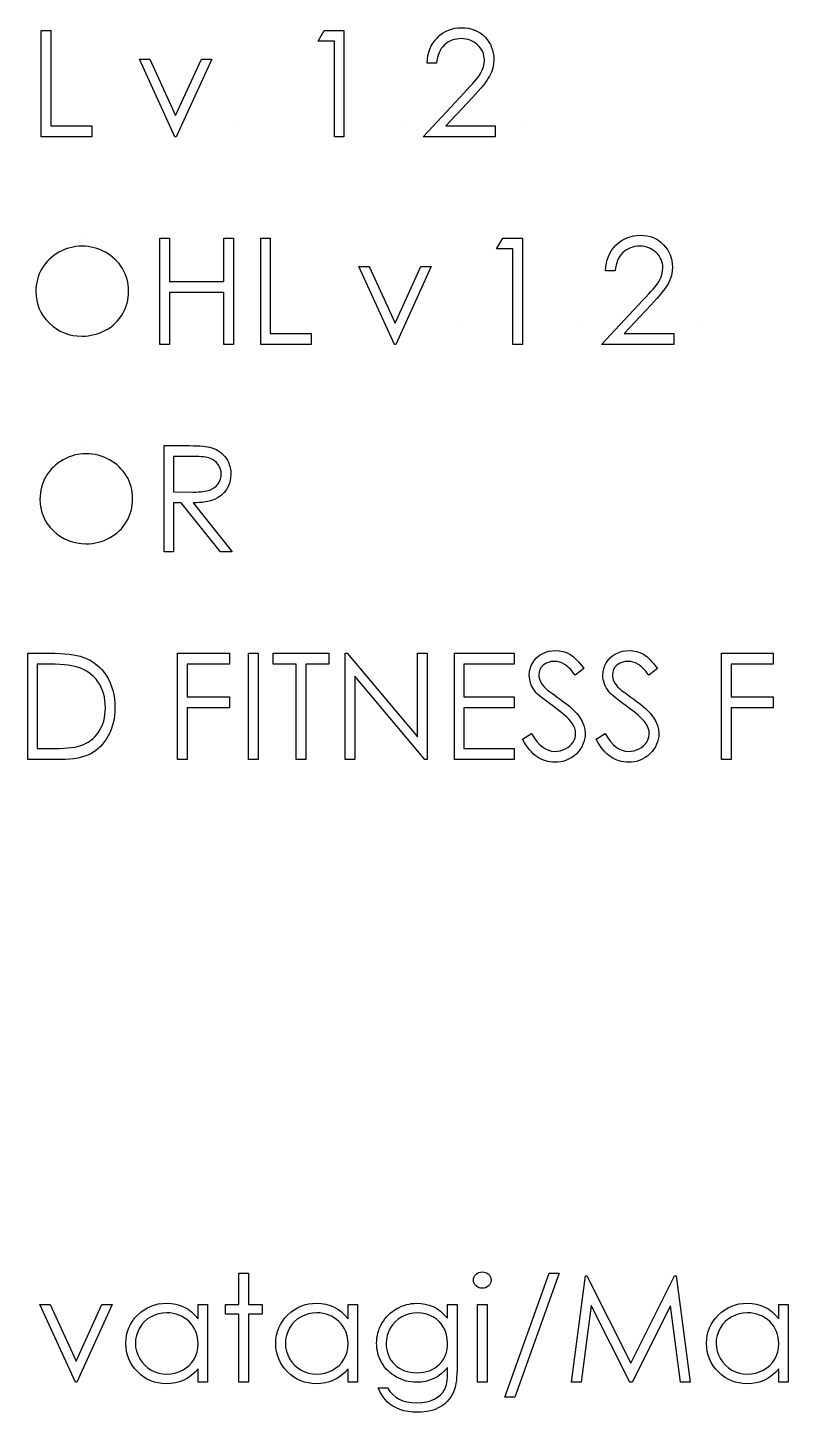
# Model space of a CAD drawing. Header units: millimetres. Extents: x -43 to 250, y -7 to 120.
# Drawn here: x 150.03 to 175.07, y 67.41 to 112.99 of the extents above; entities that cross this region are included whole.
import ezdxf

# ---------------------------------------------------------------- set-up
doc = ezdxf.new("R2010")
doc.units = ezdxf.units.MM

msp = doc.modelspace()

# ---------------------------------------------------------------- linework, layer by layer
at = {"color": 7, "linetype": 'Continuous'}
for p, q in [((156.963, 109.939), (156.963, 109.939)), ((162.303, 109.939), (162.303, 109.939)), ((166.297, 109.939), (166.297, 109.939)), ((151.803, 106.157), (151.803, 106.157)), ((164.188, 103.106), (164.188, 103.106)), ((168.181, 103.106), (168.181, 103.106)), ((172.175, 103.106), (172.175, 103.106)), ((151.938, 99.324), (151.938, 99.324))]:
    msp.add_line(p, q, dxfattribs=at)
at = {"color": 7, "linetype": 'Continuous', "flags": 128}
for points in [[(150.479, 112.901), (150.794, 112.901), (150.794, 112.901), (150.794, 109.76), (150.794, 109.76), (152.14, 109.76), (152.14, 109.76), (152.14, 109.401), (152.14, 109.401), (150.479, 109.401), (150.479, 109.401), (150.479, 112.901)], [(159.794, 112.901), (160.441, 112.901), (160.441, 112.901), (160.441, 109.401), (160.441, 109.401), (160.127, 109.401), (160.127, 109.401), (160.127, 112.542), (160.127, 112.542), (159.588, 112.542), (159.588, 112.542), (159.794, 112.901)], [(163.492, 111.824), (163.178, 111.824), (163.178, 111.824), (163.187, 111.949), (163.205, 112.068), (163.232, 112.181), (163.27, 112.289), (163.317, 112.39), (163.374, 112.487), (163.44, 112.577), (163.517, 112.662), (163.6, 112.739), (163.689, 112.806), (163.783, 112.862), (163.88, 112.908), (163.983, 112.944), (164.09, 112.97), (164.203, 112.986), (164.32, 112.99), (164.32, 112.99), (164.435, 112.986), (164.545, 112.971), (164.648, 112.947), (164.747, 112.913), (164.84, 112.869), (164.927, 112.816), (165.009, 112.753), (165.085, 112.681), (165.153, 112.601), (165.212, 112.519), (165.263, 112.432), (165.304, 112.343), (165.336, 112.25), (165.359, 112.153), (165.372, 112.054), (165.377, 111.95), (165.377, 111.95), (165.368, 111.804), (165.34, 111.663), (165.296, 111.527), (165.232, 111.395), (165.191, 111.328), (165.142, 111.254), (165.085, 111.175), (165.019, 111.091), (164.944, 111), (164.861, 110.904), (164.769, 110.802), (164.669, 110.694), (164.669, 110.694), (163.793, 109.76), (163.793, 109.76), (165.422, 109.76), (165.422, 109.76), (165.422, 109.401), (165.422, 109.401), (163.044, 109.401), (163.044, 109.401), (164.401, 110.849), (164.401, 110.849), (164.5, 110.953), (164.59, 111.05), (164.67, 111.139), (164.742, 111.222), (164.804, 111.299), (164.858, 111.367), (164.902, 111.43), (164.938, 111.485), (164.993, 111.59), (165.032, 111.698), (165.055, 111.808), (165.063, 111.922), (165.063, 111.922), (165.059, 111.993), (165.049, 112.062), (165.032, 112.128), (165.008, 112.192), (164.977, 112.254), (164.939, 112.312), (164.895, 112.368), (164.843, 112.422), (164.786, 112.471), (164.726, 112.514), (164.664, 112.549), (164.598, 112.579), (164.529, 112.602), (164.457, 112.618), (164.382, 112.628), (164.303, 112.631), (164.303, 112.631), (164.221, 112.628), (164.143, 112.618), (164.068, 112.601), (163.996, 112.578), (163.928, 112.549), (163.864, 112.512), (163.803, 112.469), (163.745, 112.419), (163.693, 112.364), (163.647, 112.303), (163.606, 112.236), (163.571, 112.164), (163.542, 112.087), (163.52, 112.005), (163.503, 111.917), (163.492, 111.824)], [(153.71, 111.958), (154.05, 111.958), (154.05, 111.958), (154.899, 110.096), (154.899, 110.096), (155.748, 111.958), (155.748, 111.958), (156.088, 111.958), (156.088, 111.958), (154.922, 109.401), (154.922, 109.401), (154.877, 109.401), (154.877, 109.401), (153.71, 111.958)], [(151.819, 105.798), (151.719, 105.795), (151.621, 105.785), (151.524, 105.77), (151.429, 105.748), (151.335, 105.72), (151.242, 105.685), (151.15, 105.645), (151.06, 105.598), (150.973, 105.546), (150.891, 105.489), (150.814, 105.428), (150.742, 105.363), (150.674, 105.293), (150.611, 105.22), (150.554, 105.141), (150.501, 105.058), (150.454, 104.973), (150.413, 104.885), (150.379, 104.793), (150.35, 104.7), (150.328, 104.605), (150.313, 104.507), (150.303, 104.406), (150.3, 104.303), (150.3, 104.303), (150.307, 104.152), (150.328, 104.007), (150.362, 103.868), (150.411, 103.735), (150.474, 103.607), (150.55, 103.486), (150.641, 103.371), (150.745, 103.261), (150.859, 103.162), (150.979, 103.076), (151.105, 103.003), (151.236, 102.943), (151.373, 102.896), (151.516, 102.863), (151.664, 102.843), (151.819, 102.837), (151.819, 102.837), (151.922, 102.839), (152.024, 102.848), (152.124, 102.864), (152.222, 102.886), (152.319, 102.913), (152.412, 102.946), (152.504, 102.986), (152.595, 103.031), (152.682, 103.083), (152.764, 103.138), (152.84, 103.198), (152.912, 103.263), (152.98, 103.332), (153.042, 103.405), (153.099, 103.483), (153.151, 103.566), (153.198, 103.652), (153.239, 103.74), (153.273, 103.831), (153.301, 103.924), (153.323, 104.019), (153.339, 104.117), (153.348, 104.217), (153.351, 104.319), (153.351, 104.319), (153.348, 104.421), (153.339, 104.521), (153.323, 104.617), (153.301, 104.712), (153.273, 104.804), (153.239, 104.893), (153.198, 104.98), (153.151, 105.065), (153.099, 105.146), (153.041, 105.223), (152.978, 105.296), (152.911, 105.365), (152.838, 105.429), (152.76, 105.49), (152.677, 105.546), (152.588, 105.598), (152.497, 105.645), (152.404, 105.685), (152.31, 105.72), (152.215, 105.748), (152.117, 105.77), (152.019, 105.785), (151.92, 105.795), (151.819, 105.798)], [(154.383, 106.067), (154.697, 106.067), (154.697, 106.067), (154.697, 104.631), (154.697, 104.631), (156.492, 104.631), (156.492, 104.631), (156.492, 106.067), (156.492, 106.067), (156.806, 106.067), (156.806, 106.067), (156.806, 102.567), (156.806, 102.567), (156.492, 102.567), (156.492, 102.567), (156.492, 104.272), (156.492, 104.272), (154.697, 104.272), (154.697, 104.272), (154.697, 102.567), (154.697, 102.567), (154.383, 102.567), (154.383, 102.567), (154.383, 106.067)], [(157.704, 106.067), (158.018, 106.067), (158.018, 106.067), (158.018, 102.926), (158.018, 102.926), (159.364, 102.926), (159.364, 102.926), (159.364, 102.567), (159.364, 102.567), (157.704, 102.567), (157.704, 102.567), (157.704, 106.067)], [(165.672, 106.067), (166.319, 106.067), (166.319, 106.067), (166.319, 102.567), (166.319, 102.567), (166.005, 102.567), (166.005, 102.567), (166.005, 105.708), (166.005, 105.708), (165.467, 105.708), (165.467, 105.708), (165.672, 106.067)], [(169.37, 104.99), (169.056, 104.99), (169.056, 104.99), (169.065, 105.115), (169.083, 105.234), (169.11, 105.347), (169.148, 105.455), (169.195, 105.557), (169.252, 105.654), (169.319, 105.744), (169.395, 105.829), (169.478, 105.906), (169.568, 105.973), (169.661, 106.029), (169.758, 106.075), (169.861, 106.111), (169.969, 106.137), (170.081, 106.152), (170.198, 106.157), (170.198, 106.157), (170.313, 106.152), (170.423, 106.137), (170.527, 106.114), (170.626, 106.08), (170.718, 106.036), (170.805, 105.982), (170.887, 105.92), (170.963, 105.847), (171.031, 105.768), (171.09, 105.685), (171.141, 105.599), (171.182, 105.51), (171.214, 105.417), (171.237, 105.32), (171.25, 105.22), (171.255, 105.117), (171.255, 105.117), (171.246, 104.971), (171.219, 104.83), (171.174, 104.694), (171.11, 104.562), (171.069, 104.495), (171.02, 104.421), (170.963, 104.342), (170.897, 104.258), (170.822, 104.167), (170.739, 104.071), (170.647, 103.969), (170.547, 103.861), (170.547, 103.861), (169.671, 102.926), (169.671, 102.926), (171.3, 102.926), (171.3, 102.926), (171.3, 102.567), (171.3, 102.567), (168.922, 102.567), (168.922, 102.567), (170.279, 104.016), (170.279, 104.016), (170.378, 104.12), (170.468, 104.216), (170.548, 104.306), (170.62, 104.389), (170.682, 104.465), (170.736, 104.534), (170.78, 104.596), (170.816, 104.652), (170.871, 104.757), (170.91, 104.865), (170.933, 104.975), (170.941, 105.089), (170.941, 105.089), (170.938, 105.16), (170.927, 105.229), (170.91, 105.295), (170.886, 105.359), (170.855, 105.42), (170.817, 105.478), (170.773, 105.534), (170.721, 105.588), (170.664, 105.638), (170.604, 105.68), (170.542, 105.716), (170.476, 105.746), (170.407, 105.769), (170.335, 105.785), (170.26, 105.795), (170.182, 105.798), (170.182, 105.798), (170.1, 105.795), (170.021, 105.785), (169.946, 105.768), (169.875, 105.745), (169.807, 105.715), (169.742, 105.679), (169.681, 105.635), (169.624, 105.586), (169.571, 105.53), (169.525, 105.469), (169.484, 105.403), (169.449, 105.331), (169.42, 105.254), (169.398, 105.171), (169.381, 105.084), (169.371, 104.99)], [(160.935, 105.125), (161.275, 105.125), (161.275, 105.125), (162.124, 103.263), (162.124, 103.263), (162.973, 105.125), (162.973, 105.125), (163.313, 105.125), (163.313, 105.125), (162.146, 102.567), (162.146, 102.567), (162.101, 102.567), (162.101, 102.567), (160.935, 105.125)], [(151.953, 98.965), (151.854, 98.962), (151.756, 98.952), (151.659, 98.937), (151.563, 98.915), (151.469, 98.886), (151.376, 98.852), (151.285, 98.811), (151.195, 98.764), (151.108, 98.712), (151.026, 98.656), (150.949, 98.595), (150.876, 98.529), (150.809, 98.46), (150.746, 98.386), (150.688, 98.308), (150.636, 98.225), (150.589, 98.14), (150.547, 98.051), (150.513, 97.96), (150.485, 97.867), (150.463, 97.771), (150.447, 97.673), (150.437, 97.573), (150.435, 97.47), (150.435, 97.47), (150.442, 97.319), (150.463, 97.173), (150.497, 97.035), (150.546, 96.901), (150.608, 96.774), (150.685, 96.652), (150.775, 96.537), (150.88, 96.428), (150.994, 96.329), (151.114, 96.242), (151.239, 96.169), (151.371, 96.11), (151.508, 96.063), (151.65, 96.03), (151.799, 96.01), (151.953, 96.003), (151.953, 96.003), (152.057, 96.006), (152.159, 96.015), (152.259, 96.031), (152.357, 96.052), (152.453, 96.08), (152.547, 96.113), (152.639, 96.153), (152.729, 96.198), (152.816, 96.249), (152.898, 96.305), (152.975, 96.365), (153.047, 96.43), (153.114, 96.498), (153.177, 96.572), (153.233, 96.65), (153.286, 96.732), (153.333, 96.819), (153.374, 96.907), (153.408, 96.997), (153.436, 97.091), (153.458, 97.186), (153.473, 97.283), (153.483, 97.384), (153.486, 97.486), (153.486, 97.486), (153.483, 97.588), (153.473, 97.687), (153.458, 97.784), (153.436, 97.879), (153.408, 97.971), (153.374, 98.06), (153.333, 98.147), (153.286, 98.231), (153.233, 98.313), (153.176, 98.39), (153.113, 98.463), (153.046, 98.531), (152.973, 98.596), (152.894, 98.656), (152.811, 98.712), (152.723, 98.764), (152.632, 98.811), (152.539, 98.852), (152.445, 98.886), (152.349, 98.915), (152.252, 98.937), (152.154, 98.952), (152.054, 98.962), (151.953, 98.965)], [(154.518, 99.234), (155.218, 99.234), (155.218, 99.234), (155.359, 99.233), (155.488, 99.231), (155.604, 99.227), (155.709, 99.222), (155.802, 99.215), (155.884, 99.207), (155.954, 99.198), (156.011, 99.186), (156.011, 99.186), (156.088, 99.166), (156.161, 99.14), (156.23, 99.109), (156.295, 99.073), (156.357, 99.032), (156.415, 98.986), (156.47, 98.935), (156.52, 98.878), (156.567, 98.818), (156.607, 98.753), (156.64, 98.686), (156.668, 98.615), (156.689, 98.541), (156.705, 98.463), (156.714, 98.382), (156.717, 98.298), (156.717, 98.298), (156.708, 98.158), (156.682, 98.028), (156.639, 97.906), (156.579, 97.792), (156.502, 97.69), (156.411, 97.601), (156.304, 97.525), (156.184, 97.463), (156.116, 97.437), (156.044, 97.414), (155.964, 97.395), (155.879, 97.379), (155.787, 97.366), (155.69, 97.357), (155.586, 97.351), (155.476, 97.349), (155.476, 97.349), (156.762, 95.734), (156.762, 95.734), (156.373, 95.734), (156.373, 95.734), (155.087, 97.349), (155.087, 97.349), (154.832, 97.349), (154.832, 97.349), (154.832, 95.734), (154.832, 95.734), (154.518, 95.734), (154.518, 95.734), (154.518, 99.234)], [(154.832, 98.875), (154.832, 97.708), (154.832, 97.708), (155.473, 97.703), (155.473, 97.703), (155.563, 97.704), (155.647, 97.708), (155.725, 97.713), (155.797, 97.72), (155.863, 97.729), (155.922, 97.74), (155.976, 97.753), (156.024, 97.769), (156.108, 97.807), (156.183, 97.853), (156.248, 97.911), (156.302, 97.978), (156.346, 98.052), (156.377, 98.13), (156.396, 98.212), (156.403, 98.299), (156.403, 98.299), (156.396, 98.383), (156.377, 98.463), (156.345, 98.54), (156.301, 98.612), (156.246, 98.678), (156.184, 98.733), (156.114, 98.779), (156.035, 98.814), (155.99, 98.828), (155.939, 98.841), (155.881, 98.851), (155.816, 98.86), (155.744, 98.867), (155.666, 98.872), (155.58, 98.874), (155.488, 98.875), (155.488, 98.875), (154.832, 98.875)], [(150.031, 88.901), (150.031, 92.401), (150.031, 92.401), (150.737, 92.401), (150.737, 92.401), (150.922, 92.399), (151.094, 92.393), (151.252, 92.383), (151.398, 92.369), (151.53, 92.352), (151.649, 92.33), (151.755, 92.304), (151.848, 92.274), (151.848, 92.274), (151.969, 92.226), (152.082, 92.169), (152.19, 92.104), (152.29, 92.031), (152.383, 91.949), (152.47, 91.86), (152.55, 91.762), (152.623, 91.656), (152.689, 91.543), (152.746, 91.425), (152.793, 91.302), (152.832, 91.174), (152.863, 91.04), (152.885, 90.9), (152.898, 90.756), (152.903, 90.606), (152.903, 90.606), (152.899, 90.477), (152.889, 90.351), (152.872, 90.23), (152.847, 90.112), (152.816, 89.999), (152.778, 89.889), (152.733, 89.783), (152.681, 89.681), (152.624, 89.584), (152.563, 89.495), (152.497, 89.41), (152.427, 89.334), (152.353, 89.263), (152.275, 89.199), (152.192, 89.142), (152.106, 89.091), (152.014, 89.046), (151.912, 89.007), (151.801, 88.975), (151.682, 88.948), (151.554, 88.927), (151.416, 88.913), (151.27, 88.903), (151.115, 88.901), (151.115, 88.901), (150.031, 88.901)], [(154.967, 92.401), (156.672, 92.401), (156.672, 92.401), (156.672, 92.042), (156.672, 92.042), (155.281, 92.042), (155.281, 92.042), (155.281, 90.965), (155.281, 90.965), (156.672, 90.965), (156.672, 90.965), (156.672, 90.606), (156.672, 90.606), (155.281, 90.606), (155.281, 90.606), (155.281, 88.901), (155.281, 88.901), (154.967, 88.901), (154.967, 88.901), (154.967, 92.401)], [(157.3, 92.401), (157.614, 92.401), (157.614, 92.401), (157.614, 88.901), (157.614, 88.901), (157.3, 88.901), (157.3, 88.901), (157.3, 92.401)], [(158.108, 92.042), (158.108, 92.401), (158.108, 92.401), (159.947, 92.401), (159.947, 92.401), (159.947, 92.042), (159.947, 92.042), (159.185, 92.042), (159.185, 92.042), (159.185, 88.901), (159.185, 88.901), (158.871, 88.901), (158.871, 88.901), (158.871, 92.042), (158.871, 92.042), (158.108, 92.042)], [(160.486, 88.901), (160.486, 92.401), (160.486, 92.401), (160.552, 92.401), (160.552, 92.401), (162.864, 89.646), (162.864, 89.646), (162.864, 92.401), (162.864, 92.401), (163.178, 92.401), (163.178, 92.401), (163.178, 88.901), (163.178, 88.901), (163.107, 88.901), (163.107, 88.901), (160.8, 91.649), (160.8, 91.649), (160.8, 88.901), (160.8, 88.901), (160.486, 88.901)], [(164.076, 92.401), (166.05, 92.401), (166.05, 92.401), (166.05, 92.042), (166.05, 92.042), (164.39, 92.042), (164.39, 92.042), (164.39, 90.965), (164.39, 90.965), (166.05, 90.965), (166.05, 90.965), (166.05, 90.606), (166.05, 90.606), (164.39, 90.606), (164.39, 90.606), (164.39, 89.26), (164.39, 89.26), (166.05, 89.26), (166.05, 89.26), (166.05, 88.901), (166.05, 88.901), (164.076, 88.901), (164.076, 88.901), (164.076, 92.401)], [(166.319, 89.576), (166.615, 89.753), (166.615, 89.753), (166.7, 89.617), (166.788, 89.498), (166.879, 89.398), (166.973, 89.316), (167.071, 89.252), (167.172, 89.206), (167.276, 89.179), (167.384, 89.17), (167.384, 89.17), (167.475, 89.175), (167.564, 89.19), (167.651, 89.215), (167.734, 89.251), (167.811, 89.295), (167.879, 89.347), (167.936, 89.405), (167.984, 89.471), (168.021, 89.541), (168.048, 89.613), (168.064, 89.687), (168.069, 89.763), (168.069, 89.763), (168.062, 89.85), (168.038, 89.937), (167.998, 90.022), (167.944, 90.107), (167.944, 90.107), (167.896, 90.166), (167.84, 90.229), (167.774, 90.294), (167.7, 90.363), (167.616, 90.433), (167.524, 90.508), (167.423, 90.585), (167.313, 90.665), (167.313, 90.665), (167.203, 90.744), (167.104, 90.818), (167.016, 90.886), (166.939, 90.949), (166.872, 91.005), (166.817, 91.056), (166.773, 91.101), (166.739, 91.141), (166.739, 91.141), (166.694, 91.203), (166.654, 91.266), (166.62, 91.331), (166.593, 91.397), (166.571, 91.464), (166.556, 91.533), (166.546, 91.603), (166.544, 91.674), (166.544, 91.674), (166.551, 91.784), (166.572, 91.891), (166.606, 91.992), (166.654, 92.088), (166.716, 92.176), (166.788, 92.256), (166.872, 92.324), (166.967, 92.382), (167.07, 92.429), (167.178, 92.464), (167.29, 92.483), (167.406, 92.49), (167.406, 92.49), (167.529, 92.483), (167.649, 92.459), (167.764, 92.419), (167.876, 92.364), (167.931, 92.328), (167.986, 92.287), (168.043, 92.239), (168.101, 92.184), (168.159, 92.122), (168.218, 92.054), (168.278, 91.979), (168.338, 91.898), (168.338, 91.898), (168.054, 91.683), (168.054, 91.683), (168.003, 91.749), (167.953, 91.808), (167.905, 91.862), (167.859, 91.91), (167.815, 91.952), (167.773, 91.988), (167.733, 92.019), (167.695, 92.044), (167.619, 92.082), (167.54, 92.11), (167.457, 92.126), (167.371, 92.131), (167.371, 92.131), (167.263, 92.124), (167.165, 92.099), (167.079, 92.059), (167.001, 92.003), (166.938, 91.936), (166.893, 91.861), (166.867, 91.778), (166.858, 91.688), (166.858, 91.688), (166.86, 91.632), (166.87, 91.577), (166.885, 91.522), (166.907, 91.468), (166.937, 91.413), (166.977, 91.357), (167.027, 91.298), (167.088, 91.236), (167.088, 91.236), (167.111, 91.216), (167.144, 91.189), (167.188, 91.156), (167.242, 91.116), (167.306, 91.069), (167.38, 91.015), (167.464, 90.955), (167.559, 90.888), (167.559, 90.888), (167.672, 90.804), (167.777, 90.724), (167.872, 90.645), (167.957, 90.569), (168.033, 90.495), (168.101, 90.424), (168.159, 90.354), (168.207, 90.287), (168.284, 90.155), (168.339, 90.023), (168.372, 89.891), (168.383, 89.758), (168.383, 89.758), (168.379, 89.664), (168.365, 89.573), (168.343, 89.485), (168.31, 89.401), (168.27, 89.319), (168.219, 89.24), (168.16, 89.165), (168.092, 89.093), (168.017, 89.027), (167.938, 88.969), (167.855, 88.921), (167.769, 88.882), (167.679, 88.851), (167.584, 88.828), (167.486, 88.815), (167.384, 88.811), (167.384, 88.811), (167.304, 88.814), (167.226, 88.822), (167.151, 88.835), (167.077, 88.855), (167.006, 88.88), (166.936, 88.91), (166.867, 88.946), (166.801, 88.987), (166.736, 89.035), (166.673, 89.09), (166.611, 89.152), (166.55, 89.222), (166.49, 89.3), (166.432, 89.384), (166.375, 89.476), (166.319, 89.576)], [(168.742, 89.576), (169.038, 89.753), (169.038, 89.753), (169.123, 89.617), (169.211, 89.498), (169.302, 89.398), (169.396, 89.316), (169.494, 89.252), (169.595, 89.206), (169.699, 89.179), (169.807, 89.17), (169.807, 89.17), (169.898, 89.175), (169.987, 89.19), (170.074, 89.215), (170.157, 89.251), (170.234, 89.295), (170.302, 89.347), (170.359, 89.405), (170.407, 89.471), (170.444, 89.541), (170.471, 89.613), (170.487, 89.687), (170.492, 89.763), (170.492, 89.763), (170.485, 89.85), (170.461, 89.937), (170.421, 90.022), (170.367, 90.107), (170.367, 90.107), (170.319, 90.166), (170.263, 90.229), (170.197, 90.294), (170.123, 90.363), (170.039, 90.433), (169.948, 90.508), (169.846, 90.585), (169.736, 90.665), (169.736, 90.665), (169.626, 90.744), (169.527, 90.818), (169.439, 90.886), (169.362, 90.949), (169.295, 91.005), (169.24, 91.056), (169.196, 91.101), (169.162, 91.141), (169.162, 91.141), (169.117, 91.203), (169.077, 91.266), (169.043, 91.331), (169.016, 91.397), (168.994, 91.464), (168.979, 91.533), (168.969, 91.603), (168.967, 91.674), (168.967, 91.674), (168.974, 91.784), (168.995, 91.891), (169.029, 91.992), (169.077, 92.088), (169.139, 92.176), (169.211, 92.256), (169.295, 92.324), (169.39, 92.382), (169.493, 92.429), (169.601, 92.464), (169.713, 92.483), (169.829, 92.49), (169.829, 92.49), (169.952, 92.483), (170.072, 92.459), (170.187, 92.419), (170.299, 92.364), (170.354, 92.328), (170.41, 92.287), (170.466, 92.239), (170.524, 92.184), (170.582, 92.122), (170.641, 92.054), (170.701, 91.979), (170.762, 91.898), (170.762, 91.898), (170.478, 91.683), (170.478, 91.683), (170.426, 91.749), (170.376, 91.808), (170.328, 91.862), (170.282, 91.91), (170.238, 91.952), (170.196, 91.988), (170.156, 92.019), (170.118, 92.044), (170.042, 92.082), (169.963, 92.11), (169.88, 92.126), (169.794, 92.131), (169.794, 92.131), (169.686, 92.124), (169.589, 92.099), (169.502, 92.059), (169.424, 92.003), (169.361, 91.936), (169.317, 91.861), (169.29, 91.778), (169.281, 91.688), (169.281, 91.688), (169.284, 91.632), (169.293, 91.577), (169.308, 91.522), (169.33, 91.468), (169.36, 91.413), (169.4, 91.357), (169.45, 91.298), (169.511, 91.236), (169.511, 91.236), (169.535, 91.216), (169.568, 91.189), (169.611, 91.156), (169.665, 91.116), (169.729, 91.069), (169.803, 91.015), (169.887, 90.955), (169.982, 90.888), (169.982, 90.888), (170.095, 90.804), (170.2, 90.724), (170.295, 90.645), (170.38, 90.569), (170.457, 90.495), (170.524, 90.424), (170.582, 90.354), (170.63, 90.287), (170.708, 90.155), (170.762, 90.023), (170.795, 89.891), (170.806, 89.758), (170.806, 89.758), (170.802, 89.664), (170.788, 89.573), (170.766, 89.485), (170.733, 89.401), (170.693, 89.319), (170.642, 89.24), (170.583, 89.165), (170.515, 89.093), (170.44, 89.027), (170.361, 88.969), (170.278, 88.921), (170.192, 88.882), (170.102, 88.851), (170.007, 88.828), (169.909, 88.815), (169.807, 88.811), (169.807, 88.811), (169.727, 88.814), (169.65, 88.822), (169.574, 88.835), (169.5, 88.855), (169.429, 88.88), (169.359, 88.91), (169.291, 88.946), (169.224, 88.987), (169.159, 89.035), (169.096, 89.09), (169.034, 89.152), (168.973, 89.222), (168.913, 89.3), (168.855, 89.384), (168.798, 89.476), (168.742, 89.576)], [(172.87, 92.401), (174.576, 92.401), (174.576, 92.401), (174.576, 92.042), (174.576, 92.042), (173.185, 92.042), (173.185, 92.042), (173.185, 90.965), (173.185, 90.965), (174.576, 90.965), (174.576, 90.965), (174.576, 90.606), (174.576, 90.606), (173.185, 90.606), (173.185, 90.606), (173.185, 88.901), (173.185, 88.901), (172.871, 88.901), (172.871, 88.901), (172.871, 92.401)], [(150.345, 89.26), (150.747, 89.26), (150.747, 89.26), (150.92, 89.261), (151.08, 89.265), (151.225, 89.272), (151.357, 89.282), (151.476, 89.295), (151.58, 89.309), (151.671, 89.328), (151.747, 89.349), (151.747, 89.349), (151.842, 89.384), (151.933, 89.424), (152.018, 89.472), (152.097, 89.525), (152.171, 89.586), (152.241, 89.652), (152.304, 89.724), (152.363, 89.804), (152.416, 89.889), (152.462, 89.978), (152.501, 90.071), (152.532, 90.169), (152.557, 90.272), (152.574, 90.379), (152.585, 90.491), (152.588, 90.607), (152.588, 90.607), (152.585, 90.73), (152.573, 90.848), (152.554, 90.961), (152.527, 91.069), (152.493, 91.174), (152.451, 91.273), (152.402, 91.369), (152.344, 91.459), (152.281, 91.544), (152.211, 91.622), (152.135, 91.693), (152.053, 91.757), (151.966, 91.814), (151.872, 91.864), (151.772, 91.907), (151.666, 91.944), (151.666, 91.944), (151.578, 91.967), (151.477, 91.986), (151.362, 92.003), (151.235, 92.017), (151.094, 92.028), (150.939, 92.035), (150.772, 92.04), (150.591, 92.042), (150.591, 92.042), (150.345, 92.042), (150.345, 92.042), (150.345, 89.26)], [(164.994, 72.035), (165.052, 72.03), (165.106, 72.016), (165.156, 71.99), (165.201, 71.956), (165.239, 71.915), (165.265, 71.868), (165.282, 71.819), (165.287, 71.765), (165.287, 71.765), (165.282, 71.712), (165.265, 71.663), (165.239, 71.617), (165.201, 71.576), (165.156, 71.542), (165.106, 71.516), (165.052, 71.502), (164.994, 71.497), (164.994, 71.497), (164.937, 71.502), (164.884, 71.516), (164.834, 71.542), (164.789, 71.576), (164.752, 71.617), (164.726, 71.663), (164.709, 71.712), (164.704, 71.765), (164.704, 71.765), (164.709, 71.819), (164.726, 71.868), (164.752, 71.915), (164.789, 71.956), (164.834, 71.99), (164.884, 72.016), (164.937, 72.03), (164.994, 72.035)], [(156.986, 71.99), (157.3, 71.99), (157.3, 71.99), (157.3, 70.958), (157.3, 70.958), (157.749, 70.958), (157.749, 70.958), (157.749, 70.644), (157.749, 70.644), (157.3, 70.644), (157.3, 70.644), (157.3, 68.401), (157.3, 68.401), (156.986, 68.401), (156.986, 68.401), (156.986, 70.644), (156.986, 70.644), (156.537, 70.644), (156.537, 70.644), (156.537, 70.958), (156.537, 70.958), (156.986, 70.958), (156.986, 70.958), (156.986, 71.99)], [(167.531, 71.99), (166.067, 67.907), (166.067, 67.907), (165.736, 67.907), (165.736, 67.907), (167.2, 71.99), (167.2, 71.99), (167.531, 71.99)], [(167.935, 68.401), (168.397, 71.901), (168.397, 71.901), (168.442, 71.901), (168.442, 71.901), (169.887, 69.029), (169.887, 69.029), (171.328, 71.901), (171.328, 71.901), (171.374, 71.901), (171.374, 71.901), (171.838, 68.401), (171.838, 68.401), (171.523, 68.401), (171.523, 68.401), (171.188, 70.919), (171.188, 70.919), (169.924, 68.401), (169.924, 68.401), (169.854, 68.401), (169.854, 68.401), (168.585, 70.925), (168.585, 70.925), (168.251, 68.401), (168.251, 68.401), (167.935, 68.401)], [(150.434, 70.958), (150.775, 70.958), (150.775, 70.958), (151.624, 69.096), (151.624, 69.096), (152.473, 70.958), (152.473, 70.958), (152.813, 70.958), (152.813, 70.958), (151.646, 68.401), (151.646, 68.401), (151.601, 68.401), (151.601, 68.401), (150.435, 70.958)], [(155.954, 70.958), (155.954, 68.401), (155.954, 68.401), (155.64, 68.401), (155.64, 68.401), (155.64, 68.843), (155.64, 68.843), (155.531, 68.725), (155.417, 68.624), (155.295, 68.54), (155.167, 68.473), (155.033, 68.422), (154.894, 68.385), (154.747, 68.363), (154.595, 68.356), (154.595, 68.356), (154.46, 68.362), (154.329, 68.38), (154.204, 68.41), (154.083, 68.453), (153.968, 68.507), (153.857, 68.574), (153.752, 68.652), (153.652, 68.744), (153.56, 68.843), (153.481, 68.948), (153.414, 69.058), (153.359, 69.173), (153.316, 69.294), (153.286, 69.419), (153.268, 69.551), (153.262, 69.687), (153.262, 69.687), (153.268, 69.82), (153.286, 69.949), (153.317, 70.072), (153.36, 70.191), (153.416, 70.305), (153.483, 70.414), (153.563, 70.518), (153.656, 70.617), (153.757, 70.707), (153.863, 70.786), (153.974, 70.852), (154.09, 70.906), (154.212, 70.949), (154.338, 70.979), (154.469, 70.997), (154.605, 71.003), (154.605, 71.003), (154.761, 70.996), (154.91, 70.972), (155.051, 70.933), (155.184, 70.879), (155.31, 70.808), (155.428, 70.719), (155.537, 70.611), (155.64, 70.485), (155.64, 70.485), (155.64, 70.958), (155.64, 70.958), (155.954, 70.958)], [(154.609, 70.689), (154.472, 70.681), (154.34, 70.656), (154.214, 70.615), (154.092, 70.557), (153.98, 70.485), (153.88, 70.399), (153.792, 70.3), (153.715, 70.187), (153.654, 70.067), (153.611, 69.942), (153.584, 69.814), (153.576, 69.683), (153.576, 69.683), (153.585, 69.553), (153.611, 69.425), (153.655, 69.3), (153.717, 69.178), (153.794, 69.065), (153.882, 68.964), (153.983, 68.877), (154.096, 68.804), (154.217, 68.745), (154.343, 68.704), (154.472, 68.678), (154.606, 68.67), (154.606, 68.67), (154.742, 68.678), (154.875, 68.703), (155.003, 68.744), (155.128, 68.802), (155.244, 68.875), (155.346, 68.959), (155.433, 69.055), (155.507, 69.162), (155.565, 69.279), (155.607, 69.404), (155.631, 69.535), (155.64, 69.674), (155.64, 69.674), (155.635, 69.78), (155.621, 69.881), (155.598, 69.979), (155.565, 70.071), (155.523, 70.16), (155.472, 70.244), (155.412, 70.323), (155.342, 70.398), (155.265, 70.466), (155.185, 70.526), (155.099, 70.576), (155.01, 70.616), (154.916, 70.648), (154.818, 70.671), (154.716, 70.685), (154.609, 70.689)], [(160.89, 70.958), (160.89, 68.401), (160.89, 68.401), (160.576, 68.401), (160.576, 68.401), (160.576, 68.843), (160.576, 68.843), (160.467, 68.725), (160.353, 68.624), (160.231, 68.54), (160.103, 68.473), (159.969, 68.422), (159.83, 68.385), (159.683, 68.363), (159.531, 68.356), (159.531, 68.356), (159.396, 68.362), (159.265, 68.38), (159.14, 68.41), (159.019, 68.453), (158.904, 68.507), (158.793, 68.574), (158.688, 68.652), (158.588, 68.744), (158.496, 68.843), (158.417, 68.948), (158.35, 69.058), (158.295, 69.173), (158.252, 69.294), (158.222, 69.419), (158.204, 69.551), (158.197, 69.687), (158.197, 69.687), (158.204, 69.82), (158.222, 69.949), (158.253, 70.072), (158.296, 70.191), (158.352, 70.305), (158.419, 70.414), (158.499, 70.518), (158.591, 70.617), (158.692, 70.707), (158.799, 70.786), (158.91, 70.852), (159.026, 70.906), (159.147, 70.949), (159.274, 70.979), (159.405, 70.997), (159.541, 71.003), (159.541, 71.003), (159.697, 70.996), (159.846, 70.972), (159.987, 70.933), (160.12, 70.879), (160.245, 70.808), (160.364, 70.719), (160.473, 70.611), (160.576, 70.485), (160.576, 70.485), (160.576, 70.958), (160.576, 70.958), (160.89, 70.958)], [(159.545, 70.689), (159.408, 70.681), (159.276, 70.656), (159.15, 70.615), (159.028, 70.557), (158.916, 70.485), (158.816, 70.399), (158.727, 70.3), (158.651, 70.187), (158.59, 70.067), (158.547, 69.942), (158.52, 69.814), (158.512, 69.683), (158.512, 69.683), (158.521, 69.553), (158.547, 69.425), (158.591, 69.3), (158.652, 69.178), (158.73, 69.065), (158.818, 68.964), (158.919, 68.877), (159.032, 68.804), (159.153, 68.745), (159.279, 68.704), (159.408, 68.678), (159.542, 68.67), (159.542, 68.67), (159.678, 68.678), (159.811, 68.703), (159.939, 68.744), (160.064, 68.802), (160.179, 68.875), (160.282, 68.959), (160.369, 69.055), (160.442, 69.162), (160.501, 69.279), (160.543, 69.404), (160.567, 69.535), (160.576, 69.674), (160.576, 69.674), (160.571, 69.78), (160.557, 69.881), (160.534, 69.979), (160.501, 70.071), (160.459, 70.16), (160.408, 70.244), (160.348, 70.323), (160.278, 70.398), (160.201, 70.466), (160.121, 70.526), (160.035, 70.576), (159.946, 70.616), (159.852, 70.648), (159.754, 70.671), (159.652, 70.685), (159.545, 70.689)], [(163.851, 70.958), (164.165, 70.958), (164.165, 70.958), (164.165, 68.929), (164.165, 68.929), (164.164, 68.799), (164.16, 68.678), (164.152, 68.567), (164.142, 68.464), (164.129, 68.371), (164.113, 68.286), (164.094, 68.211), (164.072, 68.144), (164.072, 68.144), (164.037, 68.059), (163.996, 67.979), (163.95, 67.904), (163.898, 67.833), (163.839, 67.768), (163.775, 67.708), (163.705, 67.653), (163.628, 67.603), (163.548, 67.559), (163.463, 67.52), (163.374, 67.487), (163.281, 67.461), (163.184, 67.44), (163.083, 67.425), (162.978, 67.416), (162.869, 67.413), (162.869, 67.413), (162.711, 67.419), (162.561, 67.437), (162.418, 67.466), (162.284, 67.507), (162.161, 67.559), (162.049, 67.618), (161.951, 67.684), (161.863, 67.759), (161.783, 67.847), (161.707, 67.953), (161.633, 68.078), (161.563, 68.221), (161.563, 68.221), (161.877, 68.221), (161.877, 68.221), (161.956, 68.103), (162.047, 68.002), (162.148, 67.917), (162.259, 67.848), (162.383, 67.796), (162.521, 67.758), (162.673, 67.735), (162.839, 67.728), (162.839, 67.728), (163.003, 67.735), (163.154, 67.758), (163.291, 67.796), (163.415, 67.848), (163.525, 67.913), (163.617, 67.985), (163.692, 68.065), (163.751, 68.152), (163.775, 68.202), (163.795, 68.259), (163.812, 68.324), (163.826, 68.396), (163.837, 68.475), (163.845, 68.562), (163.85, 68.657), (163.851, 68.758), (163.851, 68.758), (163.851, 68.891), (163.851, 68.891), (163.753, 68.779), (163.645, 68.681), (163.527, 68.597), (163.398, 68.527), (163.262, 68.471), (163.121, 68.432), (162.978, 68.408), (162.829, 68.401), (162.829, 68.401), (162.741, 68.403), (162.655, 68.412), (162.57, 68.425), (162.487, 68.444), (162.405, 68.469), (162.324, 68.499), (162.244, 68.534), (162.166, 68.575), (162.091, 68.62), (162.021, 68.669), (161.954, 68.722), (161.892, 68.779), (161.834, 68.839), (161.781, 68.903), (161.732, 68.971), (161.687, 69.042), (161.648, 69.117), (161.613, 69.193), (161.584, 69.271), (161.56, 69.351), (161.542, 69.432), (161.528, 69.515), (161.521, 69.601), (161.518, 69.688), (161.518, 69.688), (161.521, 69.775), (161.529, 69.861), (161.542, 69.945), (161.562, 70.028), (161.587, 70.109), (161.617, 70.189), (161.653, 70.267), (161.694, 70.344), (161.74, 70.418), (161.791, 70.489), (161.845, 70.555), (161.904, 70.617), (161.967, 70.675), (162.035, 70.729), (162.106, 70.78), (162.182, 70.826), (162.26, 70.867), (162.34, 70.904), (162.42, 70.934), (162.502, 70.959), (162.584, 70.978), (162.668, 70.992), (162.753, 71), (162.839, 71.003), (162.839, 71.003), (162.98, 70.996), (163.116, 70.976), (163.247, 70.942), (163.373, 70.895), (163.496, 70.83), (163.617, 70.745), (163.735, 70.638), (163.851, 70.511), (163.851, 70.511), (163.851, 70.958)], [(162.864, 70.689), (162.727, 70.681), (162.594, 70.655), (162.467, 70.614), (162.345, 70.555), (162.231, 70.482), (162.131, 70.396), (162.043, 70.297), (161.968, 70.186), (161.908, 70.065), (161.866, 69.94), (161.84, 69.81), (161.832, 69.675), (161.832, 69.675), (161.836, 69.574), (161.85, 69.476), (161.872, 69.383), (161.903, 69.295), (161.942, 69.211), (161.99, 69.132), (162.048, 69.057), (162.114, 68.987), (162.187, 68.923), (162.265, 68.868), (162.349, 68.821), (162.438, 68.783), (162.532, 68.753), (162.631, 68.732), (162.736, 68.719), (162.845, 68.715), (162.845, 68.715), (162.956, 68.719), (163.061, 68.732), (163.161, 68.753), (163.255, 68.782), (163.343, 68.82), (163.426, 68.867), (163.504, 68.922), (163.575, 68.985), (163.64, 69.055), (163.696, 69.131), (163.743, 69.211), (163.783, 69.297), (163.813, 69.388), (163.834, 69.485), (163.847, 69.586), (163.851, 69.694), (163.851, 69.694), (163.844, 69.833), (163.82, 69.964), (163.78, 70.088), (163.724, 70.204), (163.654, 70.311), (163.571, 70.405), (163.475, 70.488), (163.365, 70.559), (163.246, 70.616), (163.124, 70.657), (162.996, 70.681), (162.864, 70.689)], [(164.838, 70.958), (165.153, 70.958), (165.153, 70.958), (165.153, 68.401), (165.153, 68.401), (164.838, 68.401), (164.838, 68.401), (164.838, 70.958)], [(175.069, 70.958), (175.069, 68.401), (175.069, 68.401), (174.755, 68.401), (174.755, 68.401), (174.755, 68.843), (174.755, 68.843), (174.646, 68.725), (174.532, 68.624), (174.41, 68.54), (174.283, 68.473), (174.149, 68.422), (174.009, 68.385), (173.863, 68.363), (173.71, 68.356), (173.71, 68.356), (173.575, 68.362), (173.445, 68.38), (173.319, 68.41), (173.199, 68.453), (173.084, 68.507), (172.973, 68.574), (172.868, 68.652), (172.767, 68.744), (172.676, 68.843), (172.596, 68.948), (172.53, 69.058), (172.474, 69.173), (172.432, 69.294), (172.401, 69.419), (172.383, 69.551), (172.377, 69.687), (172.377, 69.687), (172.383, 69.82), (172.401, 69.949), (172.432, 70.072), (172.476, 70.191), (172.531, 70.305), (172.598, 70.414), (172.678, 70.518), (172.771, 70.617), (172.872, 70.707), (172.978, 70.786), (173.089, 70.852), (173.206, 70.906), (173.327, 70.949), (173.453, 70.979), (173.584, 70.997), (173.72, 71.003), (173.72, 71.003), (173.877, 70.996), (174.025, 70.972), (174.166, 70.933), (174.299, 70.879), (174.425, 70.808), (174.543, 70.719), (174.653, 70.611), (174.755, 70.485), (174.755, 70.485), (174.755, 70.958), (174.755, 70.958), (175.069, 70.958)], [(173.724, 70.689), (173.587, 70.681), (173.455, 70.656), (173.329, 70.615), (173.208, 70.557), (173.096, 70.485), (172.995, 70.399), (172.907, 70.3), (172.831, 70.187), (172.77, 70.067), (172.726, 69.942), (172.699, 69.814), (172.691, 69.683), (172.691, 69.683), (172.7, 69.553), (172.726, 69.425), (172.77, 69.3), (172.832, 69.178), (172.909, 69.065), (172.997, 68.964), (173.098, 68.877), (173.211, 68.804), (173.333, 68.745), (173.458, 68.704), (173.588, 68.678), (173.722, 68.67), (173.722, 68.67), (173.858, 68.678), (173.99, 68.703), (174.119, 68.744), (174.243, 68.802), (174.359, 68.875), (174.461, 68.959), (174.548, 69.055), (174.622, 69.162), (174.68, 69.279), (174.722, 69.404), (174.747, 69.535), (174.755, 69.674), (174.755, 69.674), (174.75, 69.78), (174.736, 69.881), (174.713, 69.979), (174.681, 70.071), (174.639, 70.16), (174.588, 70.244), (174.527, 70.323), (174.457, 70.398), (174.381, 70.466), (174.3, 70.526), (174.215, 70.576), (174.126, 70.616), (174.032, 70.648), (173.933, 70.671), (173.831, 70.685), (173.724, 70.689)]]:
    msp.add_lwpolyline(points, dxfattribs=at)

doc.saveas('drawing.dxf')
